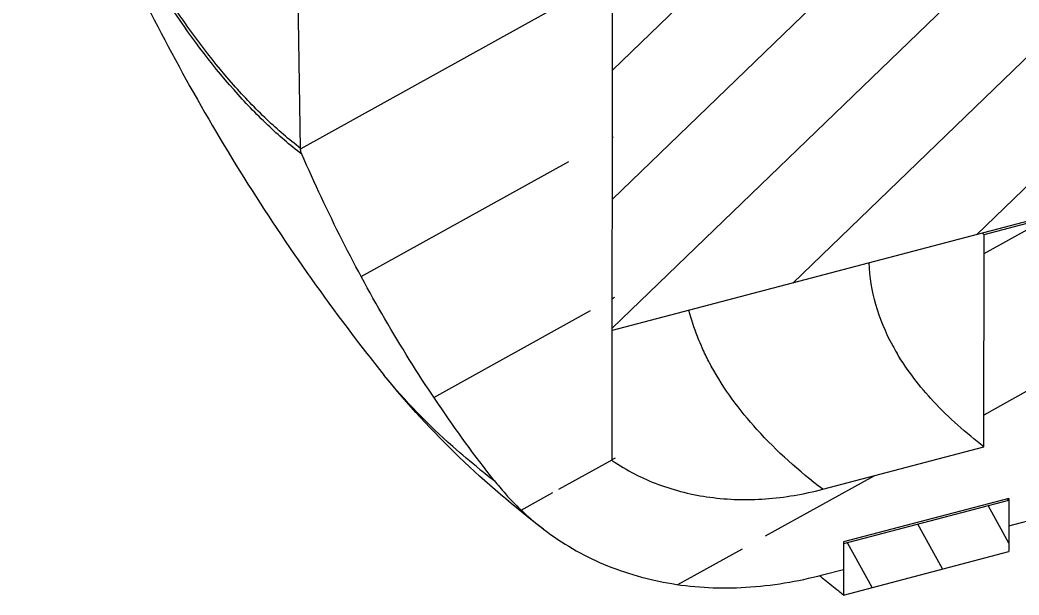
# Model space of a CAD drawing. Header units: millimetres. Extents: x 3 to 384, y 29 to 155.
# Drawn here: x 283.39 to 309.46, y 45.1 to 60.11 of the extents above; entities that cross this region are included whole.
import ezdxf

# ---------------------------------------------------------------- set-up
doc = ezdxf.new("R2010")
doc.units = ezdxf.units.MM

msp = doc.modelspace()

# ---------------------------------------------------------------- hatches: boundary and pattern name
at = {"linetype": 'Continuous'}
h = msp.add_hatch(dxfattribs=at)
h.set_pattern_fill('ANSI31', color=2, scale=25.4, angle=344, style=0, pattern_type=2)
h.set_pattern_definition([(29, (327.31, 89.6562), (-1.78415, 3.2187), [])])
edge = h.paths.add_edge_path()
edge.add_spline(control_points=[(295.765, 48.087), (293.728, 50.675), (292.068, 53.563), (290.743, 56.607)], knot_values=[0, 0, 0, 0, 1, 1, 1, 1], degree=3, periodic=0)
edge.add_ellipse((291.142, 56.88), major_axis=(0.304, 0.397), ratio=0.770654, start_angle=495.7317, end_angle=516.7885, ccw=False)
edge.add_line((290.711, 56.759), (290.582, 64.465))
edge.add_line((290.582, 64.465), (291.876, 64.805))
edge.add_line((291.945, 60.685), (291.876, 64.805))
edge.add_line((291.945, 60.685), (297.125, 62.049))
edge.add_ellipse((297.125, 60.261), major_axis=(1.214, 1.589), ratio=0.770654, start_angle=314.7317, end_angle=404.7317, ccw=False)
edge.add_line((298.847, 48.604), (298.849, 60.715))
edge.add_ellipse((304.339, 56.351), major_axis=(5.767, 7.55), ratio=0.770654, start_angle=-177.355, end_angle=-135.2683)
edge.add_line((304.337, 47.86), (308.547, 48.968))
edge.add_line((308.547, 48.968), (308.548, 54.51))
edge.add_line((308.548, 54.51), (309.842, 54.85))
edge.add_line((309.841, 50.649), (309.842, 54.85))
edge.add_line((309.841, 50.649), (309.877, 50.659))
edge.add_line((309.877, 49.318), (309.877, 50.659))
edge.add_line((309.877, 49.318), (317.843, 51.415))
edge.add_line((317.843, 51.415), (317.843, 52.756))
edge.add_line((317.843, 52.756), (323.319, 54.197))
edge.add_line((323.319, 52.856), (323.319, 54.197))
edge.add_line((323.319, 52.856), (331.284, 54.953))
edge.add_line((331.284, 54.953), (331.285, 56.294))
edge.add_line((331.285, 56.294), (336.761, 57.735))
edge.add_line((336.761, 56.394), (336.761, 57.735))
edge.add_line((336.761, 56.394), (350.267, 59.949))
edge.add_ellipse((350.268, 68.44), major_axis=(5.767, 7.55), ratio=0.770654, start_angle=224.7317, end_angle=266.8183, ccw=False)
edge.add_line((355.758, 63.584), (355.76, 75.695))
edge.add_ellipse((357.485, 76.149), major_axis=(1.214, 1.589), ratio=0.770654, start_angle=44.7317, end_angle=134.7317)
edge.add_line((357.485, 77.937), (362.923, 79.368))
edge.add_spline(control_points=[(362.923, 79.368), (363.053, 79.796), (363.982, 82.949), (364.676, 86.06), (365.119, 88.66)], knot_values=[0, 0, 0, 0, 0.135519, 1, 1, 1, 1], degree=3, periodic=0)
edge.add_line((360.074, 87.332), (365.119, 88.66))
edge.add_line((360.074, 87.332), (360.074, 88.226))
edge.add_line((360.074, 88.226), (365.248, 89.588))
edge.add_line((365.248, 89.588), (365.248, 90.034))
edge.add_line((365.344, 90.06), (365.248, 90.034))
edge.add_arc((293.915, 100.828), 72.235, 351.42681, 353.46457)
edge.add_line((367.854, 93.178), (365.681, 92.606))
edge.add_spline(control_points=[(367.854, 93.178), (366.884, 84.395), (364.139, 74.205), (358.839, 64.689)], knot_values=[0, 0, 0, 0, 1, 1, 1, 1], degree=3, periodic=0)
edge.add_ellipse((350.268, 68.44), major_axis=(7.284, 9.536), ratio=0.770654, start_angle=224.7317, end_angle=280.6676, ccw=False)
edge.add_line((349.721, 57.571), (350.266, 57.715))
edge.add_line((349.721, 58.286), (349.721, 57.571))
edge.add_line((349.721, 58.286), (345.409, 57.152))
edge.add_line((345.409, 57.152), (345.409, 56.437))
edge.add_line((309.193, 46.904), (345.409, 56.437))
edge.add_line((309.193, 47.619), (309.193, 46.904))
edge.add_line((309.193, 47.619), (304.882, 46.484))
edge.add_line((304.882, 46.484), (304.882, 45.769))
edge.add_line((304.336, 45.626), (304.882, 45.769))
edge.add_ellipse((304.339, 56.351), major_axis=(7.284, 9.536), ratio=0.770654, start_angle=168.7958, end_angle=224.7317)
edge = h.paths.add_edge_path()
edge.add_arc((347.248, 78.899), 60.897, 180.02189, 188.77296)
edge.add_line((286.351, 78.875), (287.343, 79.136))
edge.add_line((287.343, 79.136), (287.392, 80.585))
edge.add_ellipse((287.564, 80.624), major_axis=(0.121, 0.159), ratio=0.770654, start_angle=404.7317, end_angle=492.7317, ccw=False)
edge.add_line((287.564, 80.803), (288.157, 80.959))
edge.add_ellipse((288.157, 80.781), major_axis=(0.121, 0.159), ratio=0.770654, start_angle=316.7317, end_angle=404.7317, ccw=False)
edge.add_line((288.378, 79.409), (288.33, 80.832))
edge.add_line((288.507, 79.27), (288.378, 79.409))
edge.add_arc((347.248, 79.484), 58.741, 180.20861, 188.19581)
edge.add_line((290.897, 71.581), (289.107, 71.11))
edge.add_line((290.897, 71.581), (291.786, 70.219))
edge.add_line((291.824, 67.92), (291.786, 70.219))
edge.add_line((290.531, 67.579), (291.824, 67.92))
edge.add_line((290.531, 67.579), (290.503, 69.259))
edge.add_ellipse((289.64, 69.016), major_axis=(0.607, 0.795), ratio=0.770654, start_angle=-44.2683, end_angle=44.7317)
edge.add_line((289.641, 69.91), (287.49, 69.344))
edge.add_ellipse((287.49, 69.791), major_axis=(0.304, 0.397), ratio=0.770654, start_angle=143.4955, end_angle=224.7317)
edge = h.paths.add_edge_path()
edge.add_line((367.277, 100.176), (368.268, 100.437))
edge.add_arc((303.395, 100.539), 64.874, 355.11346, 359.91019)
edge.add_line((368.033, 95.013), (365.867, 94.443))
edge.add_arc((300.303, 100.201), 65.816, 354.98034, 357.16457)
edge.add_line((366.039, 96.946), (365.25, 96.738))
edge.add_line((365.25, 96.738), (365.25, 97.185))
edge.add_line((360.076, 95.823), (365.25, 97.185))
edge.add_line((360.076, 95.823), (360.076, 96.717))
edge.add_line((360.076, 96.717), (366.091, 98.3))
edge.add_arc((307.832, 99.897), 58.281, 358.42933, 359.80304)
edge.add_line((366.112, 99.697), (366.242, 99.904))
edge.add_line((366.242, 99.904), (366.291, 101.353))
edge.add_ellipse((366.463, 101.392), major_axis=(0.121, 0.159), ratio=0.770654, start_angle=44.7317, end_angle=132.7317)
edge.add_line((366.463, 101.571), (367.056, 101.727))
edge.add_ellipse((367.056, 101.548), major_axis=(0.121, 0.159), ratio=0.770654, start_angle=-43.2683, end_angle=44.7317)
edge.add_line((367.277, 100.176), (367.229, 101.6))
h = msp.add_hatch(dxfattribs=at)
h.set_pattern_fill('ANSI31', color=2, scale=25.4, angle=359, style=0, pattern_type=2)
h.set_pattern_definition([(44, (327.3098, 89.6562), (-1.68368, 1.7435), [])])
edge = h.paths.add_edge_path()
edge.add_line((355.762, 83.516), (355.758, 66.981))
edge.add_line((355.758, 66.981), (298.847, 52.001))
edge.add_line((298.851, 68.536), (298.847, 52.001))
edge.add_line((355.762, 83.516), (298.851, 68.536))
h = msp.add_hatch(dxfattribs=at)
h.set_pattern_fill('ANSI31', color=2, scale=25.4, angle=614, style=0, pattern_type=2)
h.set_pattern_definition([(299, (327.3098, 89.6562), (1.60888, 0.89182), [])])
edge = h.paths.add_edge_path()
edge.add_line((304.882, 46.439), (309.193, 47.574))
edge.add_line((309.193, 47.574), (309.193, 46.234))
edge.add_line((304.881, 45.099), (309.193, 46.234))
edge.add_line((304.882, 46.439), (304.881, 45.099))
edge = h.paths.add_edge_path()
edge.add_line((345.409, 57.107), (349.721, 58.242))
edge.add_line((349.721, 58.242), (349.72, 56.901))
edge.add_line((345.409, 55.766), (349.72, 56.901))
edge.add_line((345.409, 57.107), (345.409, 55.766))

# ---------------------------------------------------------------- linework, layer by layer
at = {"color": 7, "linetype": 'Continuous'}
for p, q in [((298.847, 48.604), (298.851, 68.536)), ((355.758, 66.981), (298.847, 52.001)), ((290.711, 56.759), (290.582, 64.465)), ((309.193, 46.904), (345.409, 56.437)), ((308.548, 54.51), (309.842, 54.85)), ((308.547, 48.968), (308.548, 54.51)), ((292.897, 50.83), (292.897, 50.831)), ((304.337, 47.86), (308.547, 48.968)), ((309.193, 47.619), (304.882, 46.484)), ((304.893, 46.442), (309.193, 47.574)), ((309.193, 47.619), (309.193, 46.234)), ((304.882, 46.484), (304.881, 45.099)), ((304.881, 45.099), (309.193, 46.234)), ((304.336, 45.626), (304.882, 45.769))]:
    msp.add_line(p, q, dxfattribs=at)
for centre, radius, start, end in [((316.109, 64.408), 12.455, 232.3749, 232.6263), ((307.224, 54.259), 6.611, 203.5113, 204.1634), ((311.479, 54.484), 6.043, 208.4022, 210.6018), ((308.091, 64.232), 20.312, 231.3056, 232.6418), ((316.503, 57.145), 12.043, 232.3665, 232.6265), ((312.987, 55.773), 13.402, 229.3306, 230.1079)]:
    msp.add_arc(centre, radius, start, end, dxfattribs=at)
for points, knots in [([(281.895, 73.362), (282.416, 71.329), (283.65, 67.306), (286.088, 61.479), (289.132, 55.928), (291.575, 52.476), (292.897, 50.83)], [0, 0, 0, 0, 0.249308, 0.499002, 0.74923, 1, 1, 1, 1]), ([(290.743, 56.607), (290.433, 56.843), (289.816, 57.376), (288.606, 58.646), (287.791, 59.746), (287.273, 60.531)], [0, 0, 0, 0, 0.222208, 0.463795, 1, 1, 1, 1]), ([(290.711, 56.759), (290.405, 56.992), (289.795, 57.52), (288.597, 58.777), (287.79, 59.867), (287.278, 60.644)], [0, 0, 0, 0, 0.222126, 0.4637, 1, 1, 1, 1]), ([(290.743, 56.607), (290.738, 56.618), (290.719, 56.667), (290.712, 56.719), (290.711, 56.759)], [0, 0, 0, 0, 0.241747, 1, 1, 1, 1]), ([(295.765, 48.087), (294.746, 49.382), (292.891, 52.13), (291.404, 55.089), (290.743, 56.607)], [0, 0, 0, 0, 0.498827, 1, 1, 1, 1]), ([(306.164, 51.61), (305.981, 51.95), (305.686, 52.65), (305.566, 53.401), (305.554, 53.768)], [0, 0, 0, 0, 0.512844, 1, 1, 1, 1]), ([(301.162, 51.622), (301.129, 51.697), (301.007, 51.992), (300.908, 52.298), (300.848, 52.529)], [0, 0, 0, 0, 0.254208, 1, 1, 1, 1]), ([(301.431, 51.073), (301.409, 51.112), (301.325, 51.27), (301.247, 51.431), (301.192, 51.553)], [0, 0, 0, 0, 0.252798, 1, 1, 1, 1]), ([(308.547, 48.968), (308.077, 49.327), (307.235, 50.067), (306.545, 50.957), (306.278, 51.408)], [0, 0, 0, 0, 0.529952, 1, 1, 1, 1]), ([(304.337, 47.86), (303.723, 48.329), (302.631, 49.298), (301.756, 50.476), (301.431, 51.073)], [0, 0, 0, 0, 0.531974, 1, 1, 1, 1]), ([(297.054, 46.815), (296.287, 47.401), (294.814, 48.655), (293.501, 50.079), (292.897, 50.831)], [0, 0, 0, 0, 0.50024, 1, 1, 1, 1]), ([(295.392, 48.379), (295.152, 48.572), (294.258, 49.322), (293.435, 50.161), (292.897, 50.83)], [0, 0, 0, 0, 0.263916, 1, 1, 1, 1]), ([(298.847, 48.604), (299.22, 48.353), (300.042, 47.933), (301.408, 47.599), (302.868, 47.562), (303.848, 47.731), (304.337, 47.86)], [0, 0, 0, 0, 0.236983, 0.48036, 0.733986, 1, 1, 1, 1]), ([(295.765, 48.087), (295.859, 47.968), (296.248, 47.504), (296.695, 47.089), (297.054, 46.815)], [0, 0, 0, 0, 0.251404, 1, 1, 1, 1]), ([(297.054, 46.815), (297.533, 46.449), (298.603, 45.83), (300.414, 45.319), (302.367, 45.233), (303.681, 45.453), (304.336, 45.626)], [0, 0, 0, 0, 0.237068, 0.480007, 0.733445, 1, 1, 1, 1]), ([(304.881, 45.099), (304.839, 45.131), (304.674, 45.259), (304.511, 45.39), (304.391, 45.49)], [0, 0, 0, 0, 0.253145, 1, 1, 1, 1])]:
    msp.add_open_spline(points, degree=3, knots=knots, dxfattribs=at)

doc.saveas('drawing.dxf')
